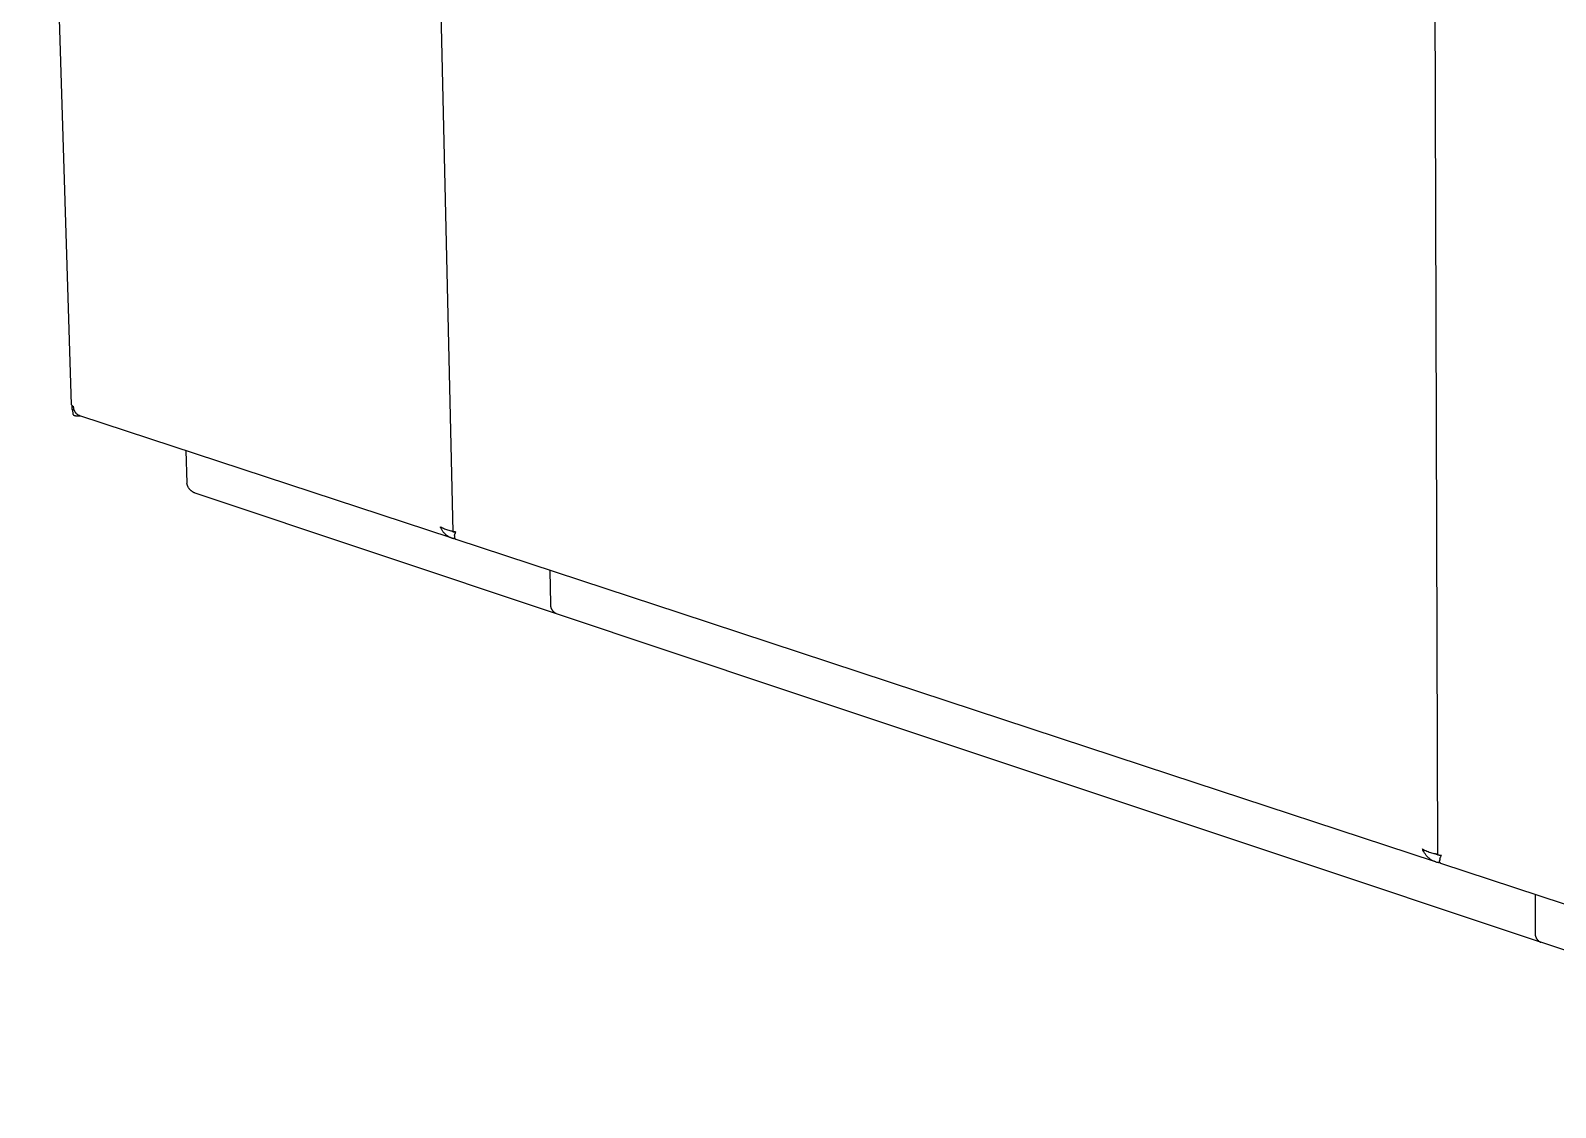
# Model space of a CAD drawing. Header units: millimetres. Extents: x -1246 to 2331, y -493 to 2006.
# Drawn here: x -579.1 to -138.7, y 0 to 311 of the extents above; entities that cross this region are included whole.
import ezdxf

# ---------------------------------------------------------------- set-up
doc = ezdxf.new("R2010")
doc.units = ezdxf.units.MM
doc.header["$MEASUREMENT"] = 0
doc.layers.add('Utwórz2D linie widoczne', color=7, linetype='Continuous', true_color=0x000000)

msp = doc.modelspace()

# ---------------------------------------------------------------- linework, layer by layer
at = {"layer": 'Utwórz2D linie widoczne'}
for p, q in [((-567.26, 202.93), (-579.09, 584.23)), ((-457.03, 166.26), (-466.32, 566.35)), ((-172.69, 72.99), (-173.97, 518.8)), ((-567.26, 202.92), (-567.25, 202.89)), ((-567.25, 202.89), (-567.24, 202.87)), ((-567.24, 202.87), (-567.23, 202.85)), ((-567.23, 202.85), (-567.21, 202.82)), ((-567.21, 202.82), (-567.2, 202.8)), ((-567.2, 202.8), (-567.19, 202.78)), ((-567.19, 202.78), (-567.17, 202.76)), ((-567.19, 202.76), (-567.16, 201.59)), ((-567.17, 202.76), (-567.15, 202.74)), ((-567.15, 202.74), (-567.14, 202.72)), ((-567.14, 202.72), (-567.12, 202.7)), ((-567.12, 202.7), (-567.1, 202.68)), ((-567.1, 202.68), (-567.08, 202.66)), ((-567.08, 202.66), (-567.06, 202.64)), ((-567.06, 202.64), (-567.04, 202.62)), ((-567.04, 202.62), (-567.02, 202.61)), ((-567.02, 202.61), (-567, 202.59)), ((-567.16, 201.59), (-566.5, 201.58)), ((-567, 202.59), (-566.98, 202.57)), ((-566.98, 202.57), (-566.96, 202.56)), ((-566.96, 202.56), (-566.93, 202.55)), ((-566.93, 202.55), (-566.91, 202.53)), ((-566.91, 202.53), (-566.89, 202.52)), ((-566.89, 202.52), (-566.86, 202.51)), ((-566.86, 202.51), (-566.84, 202.5)), ((-566.8, 200.12), (-566.85, 201.59)), ((-566.84, 202.5), (-566.81, 202.49)), ((-566.81, 202.49), (-566.79, 202.48)), ((-566.8, 200.12), (-566.8, 200.12)), ((-566.8, 200.12), (-566.8, 200.11)), ((-566.8, 200.11), (-566.8, 200.11)), ((-566.8, 200.11), (-566.8, 200.11)), ((-566.8, 200.11), (-566.8, 200.11)), ((-566.8, 200.11), (-566.8, 200.1)), ((-566.8, 200.1), (-566.8, 200.1)), ((-566.8, 200.1), (-566.8, 200.1)), ((-566.8, 200.1), (-566.8, 200.1)), ((-566.8, 200.1), (-566.8, 200.1)), ((-566.8, 200.1), (-566.8, 200.09)), ((-566.8, 200.09), (-566.8, 200.09)), ((-566.8, 200.09), (-566.8, 200.09)), ((-566.8, 200.09), (-566.8, 200.09)), ((-566.8, 200.09), (-566.79, 200.08)), ((-566.79, 202.48), (-566.76, 202.47)), ((-566.79, 200.08), (-566.79, 200.08)), ((-566.79, 200.08), (-566.79, 200.08)), ((-566.79, 200.08), (-566.79, 200.08)), ((-566.79, 200.08), (-566.79, 200.07)), ((-566.79, 200.07), (-566.79, 200.07)), ((-566.79, 200.07), (-566.79, 200.07)), ((-566.79, 200.07), (-566.79, 200.07)), ((-566.79, 200.07), (-566.79, 200.06)), ((-566.79, 200.06), (-566.79, 200.06)), ((-566.79, 200.06), (-566.78, 200.06)), ((-566.78, 200.06), (-566.78, 200.05)), ((-566.78, 200.05), (-566.78, 200.05)), ((-566.78, 200.05), (-566.77, 200.04)), ((-566.77, 200.04), (-566.77, 200.04)), ((-566.77, 200.04), (-566.77, 200.03)), ((-566.77, 200.03), (-566.76, 200.03)), ((-566.76, 202.47), (-566.74, 202.47)), ((-566.76, 200.03), (-566.76, 200.02)), ((-566.76, 200.02), (-566.75, 200.02)), ((-566.75, 200.02), (-566.75, 200.01)), ((-566.75, 200.01), (-566.74, 200.01)), ((-566.74, 202.47), (-566.71, 202.46)), ((-566.74, 200.01), (-566.74, 200)), ((-566.74, 200), (-566.73, 200)), ((-566.73, 200), (-566.73, 199.99)), ((-566.73, 199.99), (-566.72, 199.99)), ((-566.72, 199.99), (-566.72, 199.98)), ((-566.72, 199.98), (-566.71, 199.98)), ((-566.71, 202.46), (-566.69, 202.46)), ((-566.71, 199.98), (-566.7, 199.97)), ((-566.7, 199.97), (-566.7, 199.97)), ((-566.7, 199.97), (-566.69, 199.96)), ((-566.69, 202.46), (-566.66, 202.45)), ((-566.69, 199.96), (-566.67, 199.96)), ((-566.67, 199.96), (-566.66, 199.95)), ((-566.66, 202.45), (-566.63, 202.45)), ((-566.66, 199.95), (-566.64, 199.94)), ((-566.64, 202.35), (-566.63, 202.45)), ((-566.63, 202.26), (-566.64, 202.35)), ((-566.64, 199.94), (-566.63, 199.93)), ((-566.63, 202.16), (-566.63, 202.26)), ((-566.62, 202.07), (-566.63, 202.16)), ((-566.63, 199.93), (-566.61, 199.92)), ((-566.61, 201.97), (-566.62, 202.07)), ((-566.6, 201.88), (-566.61, 201.97)), ((-566.61, 199.92), (-566.59, 199.91)), ((-566.58, 201.79), (-566.6, 201.88)), ((-566.59, 199.91), (-566.57, 199.9)), ((-566.56, 201.69), (-566.58, 201.79)), ((-566.57, 199.9), (-566.55, 199.89)), ((-566.53, 201.6), (-566.56, 201.69)), ((-566.55, 199.89), (-566.53, 199.89)), ((-566.51, 201.51), (-566.53, 201.6)), ((-566.53, 199.89), (-566.5, 199.88)), ((-566.48, 201.42), (-566.51, 201.51)), ((-566.5, 199.88), (-566.46, 199.86)), ((-566.44, 201.33), (-566.48, 201.42)), ((-566.46, 199.86), (-566.41, 199.85)), ((-566.41, 201.24), (-566.44, 201.33)), ((-566.37, 201.16), (-566.41, 201.24)), ((-566.41, 199.85), (-566.35, 199.83)), ((-566.33, 201.07), (-566.37, 201.16)), ((-566.35, 199.83), (-566.3, 199.82)), ((-566.28, 200.99), (-566.33, 201.07)), ((-566.3, 199.82), (-566.24, 199.81)), ((-566.23, 200.91), (-566.28, 200.99)), ((-566.24, 199.81), (-566.18, 199.79)), ((-566.18, 200.83), (-566.23, 200.91)), ((-566.13, 200.75), (-566.18, 200.83)), ((-566.18, 199.79), (-566.12, 199.78)), ((-566.08, 200.67), (-566.13, 200.75)), ((-566.12, 199.78), (-565.99, 199.76)), ((-566.02, 200.6), (-566.08, 200.67)), ((-565.96, 200.52), (-566.02, 200.6)), ((-565.99, 199.76), (-565.85, 199.75)), ((-565.89, 200.45), (-565.96, 200.52)), ((-565.83, 200.38), (-565.89, 200.45)), ((-565.85, 199.75), (-565.71, 199.73)), ((-565.76, 200.32), (-565.83, 200.38)), ((-565.69, 200.25), (-565.76, 200.32)), ((-565.71, 199.73), (-565.57, 199.72)), ((-565.62, 200.19), (-565.69, 200.25)), ((-565.54, 200.13), (-565.62, 200.19)), ((-565.57, 199.72), (-565.42, 199.72)), ((-565.47, 200.08), (-565.54, 200.13)), ((-565.39, 200.02), (-565.47, 200.08)), ((-565.42, 199.72), (-565.28, 199.72)), ((-565.31, 199.97), (-565.39, 200.02)), ((-565.23, 199.92), (-565.31, 199.97)), ((-565.28, 199.72), (-564.71, 199.71)), ((-565.14, 199.88), (-565.23, 199.92)), ((-565.06, 199.84), (-565.14, 199.88)), ((-564.97, 199.8), (-565.06, 199.84)), ((-564.88, 199.76), (-564.97, 199.8)), ((-457.58, 164.47), (-564.88, 199.76)), ((-534.23, 189.68), (-533.96, 180.3)), ((-533.96, 180.3), (-533.92, 180.29)), ((-533.9, 180.16), (-533.92, 180.29)), ((-533.87, 180.04), (-533.9, 180.16)), ((-533.84, 179.92), (-533.87, 180.04)), ((-533.81, 179.8), (-533.84, 179.92)), ((-533.77, 179.68), (-533.81, 179.8)), ((-533.72, 179.56), (-533.77, 179.68)), ((-533.68, 179.44), (-533.72, 179.56)), ((-533.63, 179.33), (-533.68, 179.44)), ((-533.57, 179.21), (-533.63, 179.33)), ((-533.51, 179.1), (-533.57, 179.21)), ((-533.45, 178.99), (-533.51, 179.1)), ((-533.38, 178.89), (-533.45, 178.99)), ((-533.31, 178.78), (-533.38, 178.89)), ((-533.24, 178.68), (-533.31, 178.78)), ((-533.16, 178.58), (-533.24, 178.68)), ((-533.08, 178.48), (-533.16, 178.58)), ((-533, 178.39), (-533.08, 178.48)), ((-532.91, 178.3), (-533, 178.39)), ((-532.82, 178.21), (-532.91, 178.3)), ((-532.73, 178.12), (-532.82, 178.21)), ((-532.63, 178.04), (-532.73, 178.12)), ((-532.53, 177.96), (-532.63, 178.04)), ((-532.43, 177.89), (-532.53, 177.96)), ((-532.33, 177.81), (-532.43, 177.89)), ((-532.22, 177.75), (-532.33, 177.81)), ((-532.11, 177.68), (-532.22, 177.75)), ((-532, 177.62), (-532.11, 177.68)), ((-531.89, 177.56), (-532, 177.62)), ((-531.78, 177.51), (-531.89, 177.56)), ((-531.66, 177.46), (-531.78, 177.51)), ((-531.54, 177.42), (-531.66, 177.46)), ((-427.22, 142.6), (-531.54, 177.42)), ((-460.64, 167.53), (-460.71, 167.7)), ((-460.71, 167.7), (-460.42, 167.54)), ((-460.57, 167.36), (-460.64, 167.53)), ((-460.42, 167.54), (-460.14, 167.39)), ((-460.14, 167.39), (-459.84, 167.25)), ((-460.49, 167.19), (-460.57, 167.36)), ((-460.4, 167.02), (-460.49, 167.19)), ((-460.31, 166.85), (-460.4, 167.02)), ((-460.22, 166.69), (-460.31, 166.85)), ((-460.12, 166.53), (-460.22, 166.69)), ((-460.01, 166.38), (-460.12, 166.53)), ((-459.9, 166.23), (-460.01, 166.38)), ((-459.78, 166.08), (-459.9, 166.23)), ((-459.84, 167.25), (-459.55, 167.12)), ((-459.66, 165.94), (-459.78, 166.08)), ((-459.54, 165.8), (-459.66, 165.94)), ((-459.55, 167.12), (-459.24, 166.99)), ((-459.41, 165.66), (-459.54, 165.8)), ((-459.27, 165.53), (-459.41, 165.66)), ((-459.13, 165.41), (-459.27, 165.53)), ((-459.24, 166.99), (-458.94, 166.88)), ((-458.99, 165.29), (-459.13, 165.41)), ((-458.84, 165.17), (-458.99, 165.29)), ((-458.94, 166.88), (-458.63, 166.78)), ((-458.69, 165.06), (-458.84, 165.17)), ((-458.55, 164.96), (-458.69, 165.06)), ((-458.63, 166.78), (-458.32, 166.69)), ((-458.41, 164.87), (-458.55, 164.96)), ((-458.26, 164.79), (-458.41, 164.87)), ((-458.32, 166.69), (-458, 166.62)), ((-458.12, 164.71), (-458.26, 164.79)), ((-457.97, 164.63), (-458.12, 164.71)), ((-458, 166.62), (-457.68, 166.55)), ((-457.81, 164.56), (-457.97, 164.63)), ((-457.66, 164.5), (-457.81, 164.56)), ((-457.68, 166.55), (-457.36, 166.49)), ((-457.5, 164.44), (-457.66, 164.5)), ((-457.34, 164.39), (-457.5, 164.44)), ((-457.46, 166.52), (-457.32, 166.45)), ((-457.36, 166.49), (-457.04, 166.45)), ((-457.18, 164.34), (-457.34, 164.39)), ((-457.32, 166.45), (-457.18, 166.38)), ((-457.18, 166.38), (-457.04, 166.32)), ((-457.02, 164.3), (-457.18, 164.34)), ((-457.03, 166.26), (-457.03, 166.27)), ((-457.03, 166.27), (-457.03, 166.27)), ((-457.03, 166.27), (-457.03, 166.27)), ((-457.03, 166.27), (-457.03, 166.27)), ((-457.03, 166.27), (-457.03, 166.27)), ((-457.03, 166.27), (-457.03, 166.27)), ((-457.03, 166.27), (-457.03, 166.27)), ((-457.03, 166.27), (-457.03, 166.27)), ((-457.03, 166.27), (-457.03, 166.27)), ((-457.03, 166.27), (-457.03, 166.27)), ((-457.03, 166.27), (-457.03, 166.27)), ((-457.03, 166.27), (-457.03, 166.27)), ((-457.03, 166.27), (-457.03, 166.27)), ((-457.03, 166.27), (-457.03, 166.27)), ((-457.03, 166.27), (-457.03, 166.27)), ((-457.03, 166.27), (-457.03, 166.27)), ((-457.03, 166.27), (-457.03, 166.27)), ((-457.03, 166.27), (-457.03, 166.27)), ((-457.03, 166.27), (-457.03, 166.27)), ((-457.03, 166.27), (-457.03, 166.27)), ((-457.03, 166.27), (-457.03, 166.27)), ((-457.03, 166.27), (-457.03, 166.27)), ((-457.03, 166.27), (-457.03, 166.27)), ((-457.03, 166.27), (-457.02, 166.27)), ((-457.03, 166.25), (-457.03, 166.26)), ((-457.03, 166.26), (-457.03, 166.26)), ((-457.03, 166.26), (-457.03, 166.26)), ((-457.03, 166.26), (-457.03, 166.26)), ((-457.03, 166.26), (-457.03, 166.26)), ((-457.03, 166.26), (-457.03, 166.26)), ((-457.03, 166.26), (-457.03, 166.26)), ((-457.03, 166.26), (-457.03, 166.26)), ((-457.03, 166.26), (-457.03, 166.26)), ((-457.03, 166.26), (-457.03, 166.26)), ((-457.03, 166.26), (-457.03, 166.26)), ((-457.03, 166.26), (-457.03, 166.26)), ((-457.03, 166.26), (-457.03, 166.26)), ((-457.03, 166.26), (-457.03, 166.26)), ((-457.03, 166.26), (-457.03, 166.26)), ((-457.03, 166.26), (-457.03, 166.26)), ((-457.03, 166.26), (-457.03, 166.26)), ((-457.03, 166.26), (-457.03, 166.26)), ((-457.03, 166.26), (-457.03, 166.26)), ((-457.03, 166.26), (-457.03, 166.26)), ((-457.03, 166.26), (-457.03, 166.26)), ((-457.03, 166.26), (-457.03, 166.26)), ((-457.03, 166.26), (-457.03, 166.26)), ((-457.03, 166.26), (-457.03, 166.26)), ((-457.03, 166.26), (-457.03, 166.26)), ((-457.03, 166.26), (-457.03, 166.26)), ((-457.03, 166.26), (-457.03, 166.26)), ((-457.03, 166.26), (-457.03, 166.26)), ((-457.03, 166.26), (-457.03, 166.26)), ((-457.03, 166.26), (-457.03, 166.26)), ((-457.03, 166.26), (-457.03, 166.26)), ((-457.03, 166.26), (-457.03, 166.26)), ((-457.03, 166.26), (-457.03, 166.26)), ((-457.03, 166.26), (-457.03, 166.26)), ((-457.03, 166.26), (-457.03, 166.26)), ((-457.03, 166.26), (-457.03, 166.26)), ((-457.03, 166.26), (-457.03, 166.26)), ((-457.03, 166.26), (-457.03, 166.26)), ((-457.03, 166.26), (-457.03, 166.26)), ((-457.03, 166.26), (-457.03, 166.26)), ((-457.03, 166.26), (-457.03, 166.26)), ((-457.03, 166.26), (-457.03, 166.26)), ((-457.03, 166.26), (-457.03, 166.26)), ((-457.03, 166.26), (-457.03, 166.26)), ((-457.03, 166.26), (-457.03, 166.26)), ((-457.03, 166.26), (-457.03, 166.26)), ((-457.03, 166.26), (-457.03, 166.26)), ((-457.03, 166.26), (-457.03, 166.26)), ((-457.03, 166.26), (-457.03, 166.26)), ((-457.03, 166.26), (-457.03, 166.26)), ((-457.03, 166.26), (-457.03, 166.26)), ((-457.03, 166.26), (-457.03, 166.26)), ((-457.03, 166.26), (-457.03, 166.26)), ((-457.03, 166.26), (-457.03, 166.26)), ((-457.03, 166.26), (-457.03, 166.26)), ((-457.03, 166.26), (-457.03, 166.26)), ((-457.03, 166.26), (-457.03, 166.26)), ((-457.03, 166.26), (-457.03, 166.26)), ((-457.03, 166.26), (-457.03, 166.26)), ((-457.03, 166.26), (-457.03, 166.26)), ((-457.03, 166.26), (-457.03, 166.26)), ((-457.03, 166.26), (-457.03, 166.26)), ((-457.03, 166.26), (-457.03, 166.26)), ((-457.03, 166.26), (-457.03, 166.26)), ((-457.03, 166.26), (-457.03, 166.26)), ((-457.03, 166.26), (-457.03, 166.26)), ((-457.03, 166.26), (-457.03, 166.26)), ((-457.03, 166.26), (-457.03, 166.26)), ((-457.03, 166.26), (-457.03, 166.26)), ((-457.03, 166.26), (-457.03, 166.26)), ((-457.03, 166.26), (-457.03, 166.26)), ((-457.03, 166.26), (-457.03, 166.26)), ((-457.02, 166.25), (-457.03, 166.25)), ((-457.02, 166.27), (-457.02, 166.27)), ((-457.02, 166.27), (-457.02, 166.27)), ((-457.02, 166.27), (-457.02, 166.27)), ((-457.02, 166.27), (-457.02, 166.27)), ((-457.02, 166.27), (-457.02, 166.27)), ((-457.02, 166.27), (-457.02, 166.27)), ((-457.02, 166.27), (-457.02, 166.27)), ((-457.02, 166.27), (-457.02, 166.27)), ((-457.02, 166.27), (-457.02, 166.27)), ((-457.02, 166.27), (-457.02, 166.27)), ((-457.02, 166.27), (-457.01, 166.27)), ((-457.01, 166.25), (-457.02, 166.25)), ((-457.02, 166.25), (-457.02, 166.25)), ((-457.02, 166.25), (-457.02, 166.25)), ((-457.02, 166.25), (-457.02, 166.25)), ((-457.02, 166.25), (-457.02, 166.25)), ((-456.87, 164.26), (-457.02, 164.3)), ((-457.01, 166.27), (-456.97, 166.28)), ((-457.01, 166.27), (-457.01, 166.27)), ((-457, 166.25), (-457.01, 166.25)), ((-457.01, 166.25), (-457.01, 166.25)), ((-456.99, 166.25), (-457, 166.25)), ((-456.98, 166.25), (-456.99, 166.25)), ((-456.96, 166.25), (-456.98, 166.25)), ((-456.97, 166.28), (-456.95, 166.28)), ((-456.92, 166.24), (-456.96, 166.25)), ((-456.95, 166.28), (-456.94, 166.29)), ((-456.94, 166.29), (-456.93, 166.29)), ((-456.88, 166.24), (-456.92, 166.24)), ((-456.8, 166.24), (-456.88, 166.24)), ((-456.72, 164.23), (-456.87, 164.26)), ((-456.82, 166.24), (-456.67, 166.19)), ((-456.68, 166.24), (-456.8, 166.24)), ((-456.56, 164.2), (-456.72, 164.23)), ((-456.56, 166.25), (-456.68, 166.24)), ((-456.67, 166.19), (-456.52, 166.15)), ((-456.61, 165.08), (-456.62, 165.02)), ((-456.62, 165.02), (-456.62, 164.95)), ((-456.62, 164.95), (-456.62, 164.89)), ((-456.62, 164.89), (-456.61, 164.82)), ((-456.61, 165.15), (-456.6, 165.24)), ((-456.61, 165.15), (-456.61, 165.08)), ((-456.61, 164.82), (-456.61, 164.76)), ((-456.61, 164.76), (-456.6, 164.69)), ((-456.6, 165.24), (-456.59, 165.33)), ((-456.59, 164.65), (-456.6, 164.69)), ((-456.59, 165.33), (-456.58, 165.42)), ((-456.59, 164.61), (-456.59, 164.65)), ((-456.58, 164.57), (-456.59, 164.61)), ((-456.58, 165.42), (-456.56, 165.51)), ((-456.57, 164.53), (-456.58, 164.57)), ((-456.56, 164.49), (-456.57, 164.53)), ((-456.31, 166.26), (-456.56, 166.25)), ((-456.56, 165.51), (-456.54, 165.59)), ((-456.54, 164.45), (-456.56, 164.49)), ((-456.4, 164.18), (-456.56, 164.2)), ((-456.54, 165.59), (-456.52, 165.68)), ((-456.53, 164.41), (-456.54, 164.45)), ((-456.51, 164.37), (-456.53, 164.41)), ((-456.52, 166.15), (-456.38, 166.11)), ((-456.48, 165.8), (-456.52, 165.68)), ((-456.5, 164.34), (-456.51, 164.37)), ((-456.5, 164.34), (-456.49, 164.32)), ((-456.49, 164.32), (-456.48, 164.29)), ((-456.45, 165.92), (-456.48, 165.8)), ((-456.48, 164.29), (-456.47, 164.27)), ((-456.47, 164.27), (-456.45, 164.25)), ((-456.41, 166.03), (-456.45, 165.92)), ((-456.45, 164.25), (-456.44, 164.23)), ((-456.44, 164.23), (-456.43, 164.21)), ((-456.43, 164.21), (-456.41, 164.2)), ((-456.36, 166.15), (-456.41, 166.03)), ((-456.41, 164.2), (-456.4, 164.18)), ((-456.4, 164.18), (-456.38, 164.16)), ((-456.38, 164.16), (-456.37, 164.14)), ((-456.37, 164.14), (-456.35, 164.13)), ((-456.31, 166.26), (-456.36, 166.15)), ((-456.35, 164.13), (-456.34, 164.11)), ((-456.34, 164.11), (-456.32, 164.09)), ((-456.31, 164.08), (-456.32, 164.09)), ((-456.29, 164.07), (-456.31, 164.08)), ((-456.28, 164.06), (-456.29, 164.07)), ((-456.26, 164.05), (-456.28, 164.06)), ((-456.25, 164.04), (-456.26, 164.05)), ((-456.24, 164.03), (-456.25, 164.04)), ((-456.22, 164.03), (-456.24, 164.03)), ((-456.2, 164.02), (-456.22, 164.03)), ((-456.19, 164.01), (-456.2, 164.02)), ((-456.17, 164), (-456.19, 164.01)), ((-456.16, 164), (-456.17, 164)), ((-456.14, 163.99), (-456.16, 164)), ((-391.48, 142.72), (-456.14, 163.99)), ((-428.84, 145.31), (-429.05, 155.08)), ((-428.85, 145.21), (-428.84, 145.31)), ((-428.85, 145.12), (-428.85, 145.21)), ((-428.84, 145.02), (-428.85, 145.12)), ((-428.84, 144.93), (-428.84, 145.02)), ((-428.83, 144.83), (-428.84, 144.93)), ((-428.82, 144.74), (-428.83, 144.83)), ((-428.8, 144.64), (-428.82, 144.74)), ((-428.78, 144.55), (-428.8, 144.64)), ((-428.76, 144.46), (-428.78, 144.55)), ((-428.73, 144.36), (-428.76, 144.46)), ((-428.71, 144.27), (-428.73, 144.36)), ((-428.68, 144.18), (-428.71, 144.27)), ((-428.64, 144.09), (-428.68, 144.18)), ((-428.6, 144.01), (-428.64, 144.09)), ((-428.56, 143.92), (-428.6, 144.01)), ((-428.52, 143.83), (-428.56, 143.92)), ((-428.47, 143.75), (-428.52, 143.83)), ((-428.43, 143.67), (-428.47, 143.75)), ((-428.37, 143.59), (-428.43, 143.67)), ((-428.32, 143.51), (-428.37, 143.59)), ((-428.26, 143.43), (-428.32, 143.51)), ((-428.2, 143.36), (-428.26, 143.43)), ((-428.14, 143.29), (-428.2, 143.36)), ((-428.08, 143.22), (-428.14, 143.29)), ((-428.01, 143.15), (-428.08, 143.22)), ((-427.94, 143.08), (-428.01, 143.15)), ((-427.87, 143.02), (-427.94, 143.08)), ((-427.79, 142.96), (-427.87, 143.02)), ((-427.72, 142.9), (-427.79, 142.96)), ((-427.64, 142.84), (-427.72, 142.9)), ((-427.56, 142.79), (-427.64, 142.84)), ((-427.48, 142.74), (-427.56, 142.79)), ((-427.4, 142.69), (-427.48, 142.74)), ((-427.31, 142.65), (-427.4, 142.69)), ((-427.23, 142.61), (-427.31, 142.65)), ((-427.14, 142.57), (-427.23, 142.61)), ((-361.78, 120.75), (-427.14, 142.57)), ((-322.58, 120.06), (-391.48, 142.72)), ((-292.82, 97.74), (-361.78, 120.75)), ((-249.75, 96.11), (-322.58, 120.06)), ((-219.97, 73.42), (-292.82, 97.74)), ((-173.63, 71.07), (-249.75, 96.11)), ((-142.98, 47.72), (-219.97, 73.42)), ((-177.03, 74.48), (-177.11, 74.68)), ((-177.11, 74.68), (-176.8, 74.51)), ((-176.94, 74.27), (-177.03, 74.48)), ((-176.84, 74.07), (-176.94, 74.27)), ((-176.74, 73.88), (-176.84, 74.07)), ((-176.8, 74.51), (-176.48, 74.34)), ((-176.63, 73.68), (-176.74, 73.88)), ((-176.52, 73.49), (-176.63, 73.68)), ((-176.39, 73.31), (-176.52, 73.49)), ((-176.48, 74.34), (-176.15, 74.18)), ((-176.26, 73.13), (-176.39, 73.31)), ((-176.13, 72.95), (-176.26, 73.13)), ((-176.15, 74.18), (-175.82, 74.04)), ((-175.99, 72.78), (-176.13, 72.95)), ((-175.84, 72.61), (-175.99, 72.78)), ((-175.69, 72.45), (-175.84, 72.61)), ((-175.82, 74.04), (-175.49, 73.9)), ((-175.53, 72.29), (-175.69, 72.45)), ((-175.37, 72.14), (-175.53, 72.29)), ((-175.49, 73.9), (-175.15, 73.78)), ((-175.2, 72), (-175.37, 72.14)), ((-175.03, 71.86), (-175.2, 72)), ((-175.15, 73.78), (-174.8, 73.66)), ((-174.85, 71.73), (-175.03, 71.86)), ((-174.85, 71.73), (-174.7, 71.62)), ((-174.8, 73.66), (-174.46, 73.56)), ((-174.7, 71.62), (-174.54, 71.52)), ((-174.54, 71.52), (-174.38, 71.43)), ((-174.46, 73.56), (-174.11, 73.47)), ((-174.38, 71.43), (-174.22, 71.34)), ((-174.22, 71.34), (-174.05, 71.26)), ((-174.11, 73.47), (-173.76, 73.39)), ((-173.89, 71.18), (-174.05, 71.26)), ((-173.72, 71.11), (-173.89, 71.18)), ((-173.76, 73.39), (-173.4, 73.32)), ((-173.54, 71.04), (-173.72, 71.11)), ((-173.37, 70.98), (-173.54, 71.04)), ((-173.46, 73.34), (-173.31, 73.27)), ((-173.4, 73.32), (-173.05, 73.26)), ((-173.19, 70.93), (-173.37, 70.98)), ((-173.31, 73.27), (-173.15, 73.2)), ((-173.19, 70.93), (-173.01, 70.88)), ((-173.15, 73.2), (-172.99, 73.13)), ((-173.05, 73.26), (-172.69, 73.22)), ((-173.01, 70.88), (-172.83, 70.84)), ((-172.99, 73.13), (-172.83, 73.07)), ((-172.83, 73.07), (-172.66, 73.02)), ((-172.83, 70.84), (-172.65, 70.81)), ((-172.69, 72.99), (-172.59, 72.96)), ((-172.66, 73.02), (-172.68, 73)), ((-172.65, 70.81), (-172.47, 70.78)), ((-172.59, 72.96), (-172.5, 72.94)), ((-172.5, 72.94), (-172.4, 72.92)), ((-172.47, 70.78), (-172.28, 70.75)), ((-172.4, 72.92), (-172.31, 72.9)), ((-172.31, 72.9), (-172.21, 72.89)), ((-172.08, 70.74), (-172.28, 70.75)), ((-172.21, 72.89), (-172.11, 72.88)), ((-172.16, 72.89), (-171.99, 72.85)), ((-172.13, 71.36), (-172.14, 71.28)), ((-172.14, 71.28), (-172.14, 71.2)), ((-172.14, 71.15), (-172.14, 71.2)), ((-172.14, 71.1), (-172.14, 71.15)), ((-172.14, 71.06), (-172.14, 71.1)), ((-172.14, 71.01), (-172.14, 71.06)), ((-172.13, 70.96), (-172.14, 71.01)), ((-172.12, 71.44), (-172.13, 71.36)), ((-172.13, 70.92), (-172.13, 70.96)), ((-172.12, 70.87), (-172.13, 70.92)), ((-172.11, 71.52), (-172.12, 71.44)), ((-172.11, 70.82), (-172.12, 70.87)), ((-172.11, 72.88), (-172.02, 72.88)), ((-172.1, 71.6), (-172.11, 71.52)), ((-172.11, 70.82), (-172.11, 70.8)), ((-172.11, 70.8), (-172.1, 70.79)), ((-172.08, 71.68), (-172.1, 71.6)), ((-172.1, 70.79), (-172.1, 70.77)), ((-172.1, 70.77), (-172.09, 70.75)), ((-172.09, 70.75), (-172.08, 70.73)), ((-172.08, 71.68), (-172.05, 71.8)), ((-172.08, 70.73), (-172.08, 70.71)), ((-172.08, 70.71), (-172.07, 70.7)), ((-172.07, 70.7), (-172.06, 70.68)), ((-172.06, 70.68), (-172.05, 70.66)), ((-172.05, 71.8), (-172.02, 71.91)), ((-172.05, 70.66), (-172.04, 70.64)), ((-172.04, 70.64), (-172.03, 70.63)), ((-172.03, 70.63), (-172.02, 70.61)), ((-172.02, 72.88), (-171.92, 72.87)), ((-172.02, 71.91), (-171.99, 72.03)), ((-172.02, 70.61), (-172.01, 70.6)), ((-172.01, 70.6), (-172, 70.58)), ((-171.99, 70.57), (-172, 70.58)), ((-171.99, 72.85), (-171.83, 72.83)), ((-171.99, 72.03), (-171.95, 72.14)), ((-171.98, 70.57), (-171.99, 70.57)), ((-171.98, 70.56), (-171.98, 70.57)), ((-171.97, 70.55), (-171.98, 70.56)), ((-171.96, 70.55), (-171.97, 70.55)), ((-171.96, 70.54), (-171.96, 70.55)), ((-171.95, 70.53), (-171.96, 70.54)), ((-171.95, 72.14), (-171.91, 72.25)), ((-171.94, 70.53), (-171.95, 70.53)), ((-171.93, 70.52), (-171.94, 70.53)), ((-171.92, 70.51), (-171.93, 70.52)), ((-171.93, 70.52), (-171.93, 70.52)), ((-171.92, 72.87), (-171.82, 72.87)), ((-171.91, 70.51), (-171.92, 70.51)), ((-171.84, 72.41), (-171.91, 72.25)), ((-171.9, 70.5), (-171.91, 70.51)), ((-171.89, 70.5), (-171.9, 70.5)), ((-171.88, 70.5), (-171.89, 70.5)), ((-171.87, 70.49), (-171.88, 70.5)), ((-171.86, 70.49), (-171.87, 70.49)), ((-171.87, 70.49), (-171.87, 70.49)), ((-171.85, 70.48), (-171.86, 70.49)), ((-171.84, 70.48), (-171.85, 70.48)), ((-171.78, 72.57), (-171.84, 72.41)), ((-171.83, 70.48), (-171.84, 70.48)), ((-171.83, 72.83), (-171.66, 72.81)), ((-171.82, 70.48), (-171.83, 70.48)), ((-171.82, 72.87), (-171.72, 72.88)), ((-23.57, 21.71), (-171.82, 70.47)), ((-171.7, 72.73), (-171.78, 72.57)), ((-171.72, 72.88), (-171.62, 72.88)), ((-171.62, 72.88), (-171.7, 72.73)), ((-144.58, 61.51), (-144.57, 50.68)), ((-144.58, 50.58), (-144.59, 50.48)), ((-144.59, 50.48), (-144.59, 50.38)), ((-144.59, 50.38), (-144.59, 50.27)), ((-144.59, 50.27), (-144.58, 50.17)), ((-144.57, 50.68), (-144.58, 50.58)), ((-144.58, 50.17), (-144.57, 50.07)), ((-144.57, 50.07), (-144.56, 49.97)), ((-144.56, 49.97), (-144.55, 49.87)), ((-144.55, 49.87), (-144.53, 49.77)), ((-144.53, 49.77), (-144.51, 49.67)), ((-144.51, 49.67), (-144.48, 49.57)), ((-144.48, 49.57), (-144.45, 49.48)), ((-144.45, 49.48), (-144.42, 49.38)), ((-144.42, 49.38), (-144.38, 49.29)), ((-144.38, 49.29), (-144.35, 49.19)), ((-144.35, 49.19), (-144.3, 49.1)), ((-144.3, 49.1), (-144.26, 49.01)), ((-144.26, 49.01), (-144.21, 48.92)), ((-144.21, 48.92), (-144.16, 48.83)), ((-144.16, 48.83), (-144.11, 48.75)), ((-144.11, 48.75), (-144.05, 48.66)), ((-144.05, 48.66), (-143.99, 48.58)), ((-143.99, 48.58), (-143.93, 48.5)), ((-143.93, 48.5), (-143.86, 48.42)), ((-143.86, 48.42), (-143.79, 48.35)), ((-143.79, 48.35), (-143.72, 48.28)), ((-143.72, 48.28), (-143.65, 48.21)), ((-143.65, 48.21), (-143.57, 48.14)), ((-143.57, 48.14), (-143.5, 48.07)), ((-143.5, 48.07), (-143.42, 48.01)), ((-143.42, 48.01), (-143.34, 47.95)), ((-143.34, 47.95), (-143.25, 47.89)), ((-143.25, 47.89), (-143.17, 47.84)), ((-143.17, 47.84), (-143.08, 47.79)), ((-143.08, 47.79), (-142.99, 47.74)), ((-142.99, 47.74), (-142.9, 47.7)), ((0, 0), (-142.9, 47.7))]:
    msp.add_line(p, q, dxfattribs=at)

doc.saveas('drawing.dxf')
